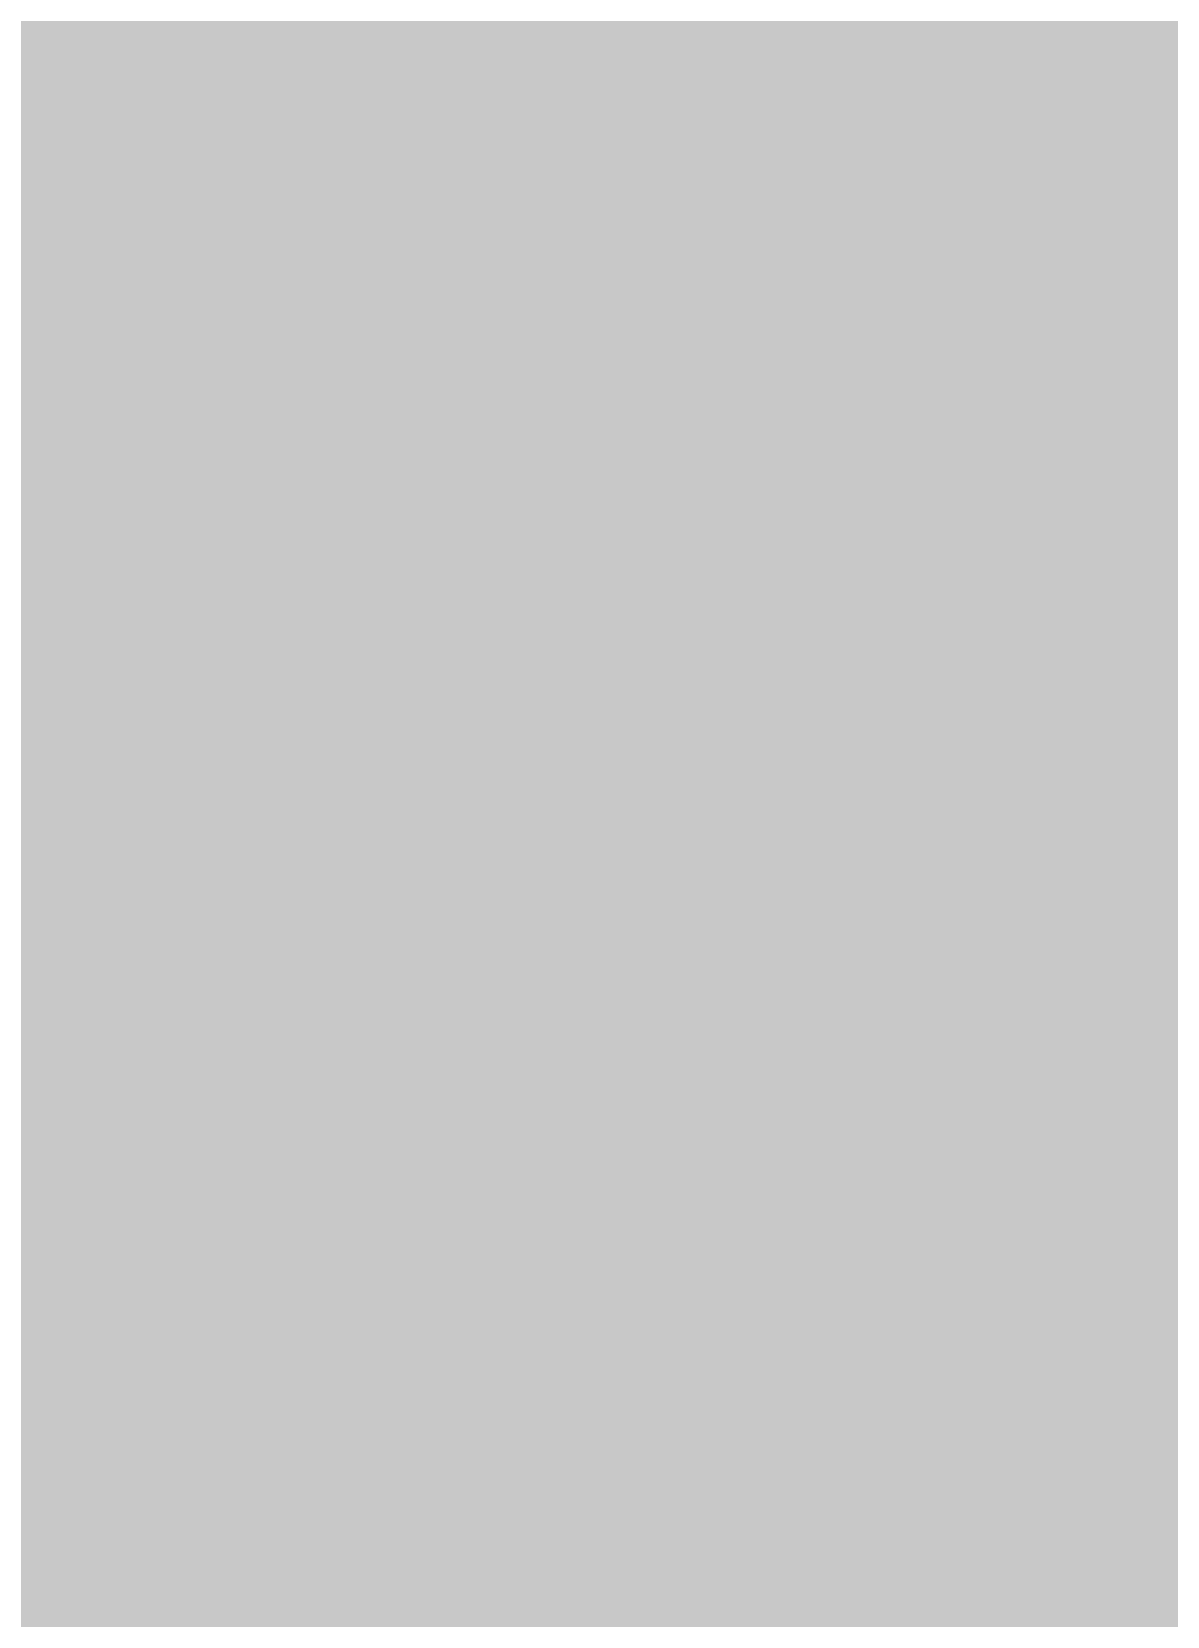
# Model space of a CAD drawing. Extents: x 0 to 196, y 0 to 139.
# Drawn here: x 88.85 to 89.28, y 80.542 to 81.142 of the extents above; entities that cross this region are included whole.
import ezdxf

# ---------------------------------------------------------------- set-up
doc = ezdxf.new("R2010")
doc.units = 0
doc.layers.get('0').update_dxf_attribs({"linetype": 'CONTINUOUS'})
for name, color, linetype in [('BOUND', 85, 'CONTINUOUS'), ('COND', 80, 'CONTINUOUS'), ('COND2', 2, 'CONTINUOUS')]:
    doc.layers.add(name, color=color, linetype=linetype)

# ---------------------------------------------------------------- blocks, each defined once
blk = doc.blocks.new('S262_5_H175')
at = {"layer": 'COND'}
blk.add_hatch(color=256, dxfattribs=at).paths.add_polyline_path([(-1.3126, 1.3126), (1.3126, 1.3126), (1.3126, -1.3126), (-1.3126, -1.3126)], flags=0)
at = {"layer": 'COND2'}
blk.add_hatch(color=256, dxfattribs=at).paths.add_polyline_path([(-1.3126, 1.3126), (1.3126, 1.3126), (1.3126, -1.3126), (-1.3126, -1.3126)], flags=0)
blk = doc.blocks.new('PLC_SHDR3W155P0X396_1X3_1173X1001X1536P')
at = {"layer": 'BOUND'}
blk.add_solid([(-10.095, -5.385), (2.185, -5.385), (-10.095, 5.685), (2.185, 5.685)], dxfattribs=at)
at = {"layer": 'COND'}
blk.add_blockref('S262_5_H175', (0, 0), dxfattribs=at)

msp = doc.modelspace()

# ---------------------------------------------------------------- block references
msp.add_blockref('PLC_SHDR3W155P0X396_1X3_1173X1001X1536P', (90.17, 81.28))

doc.saveas('drawing.dxf')
